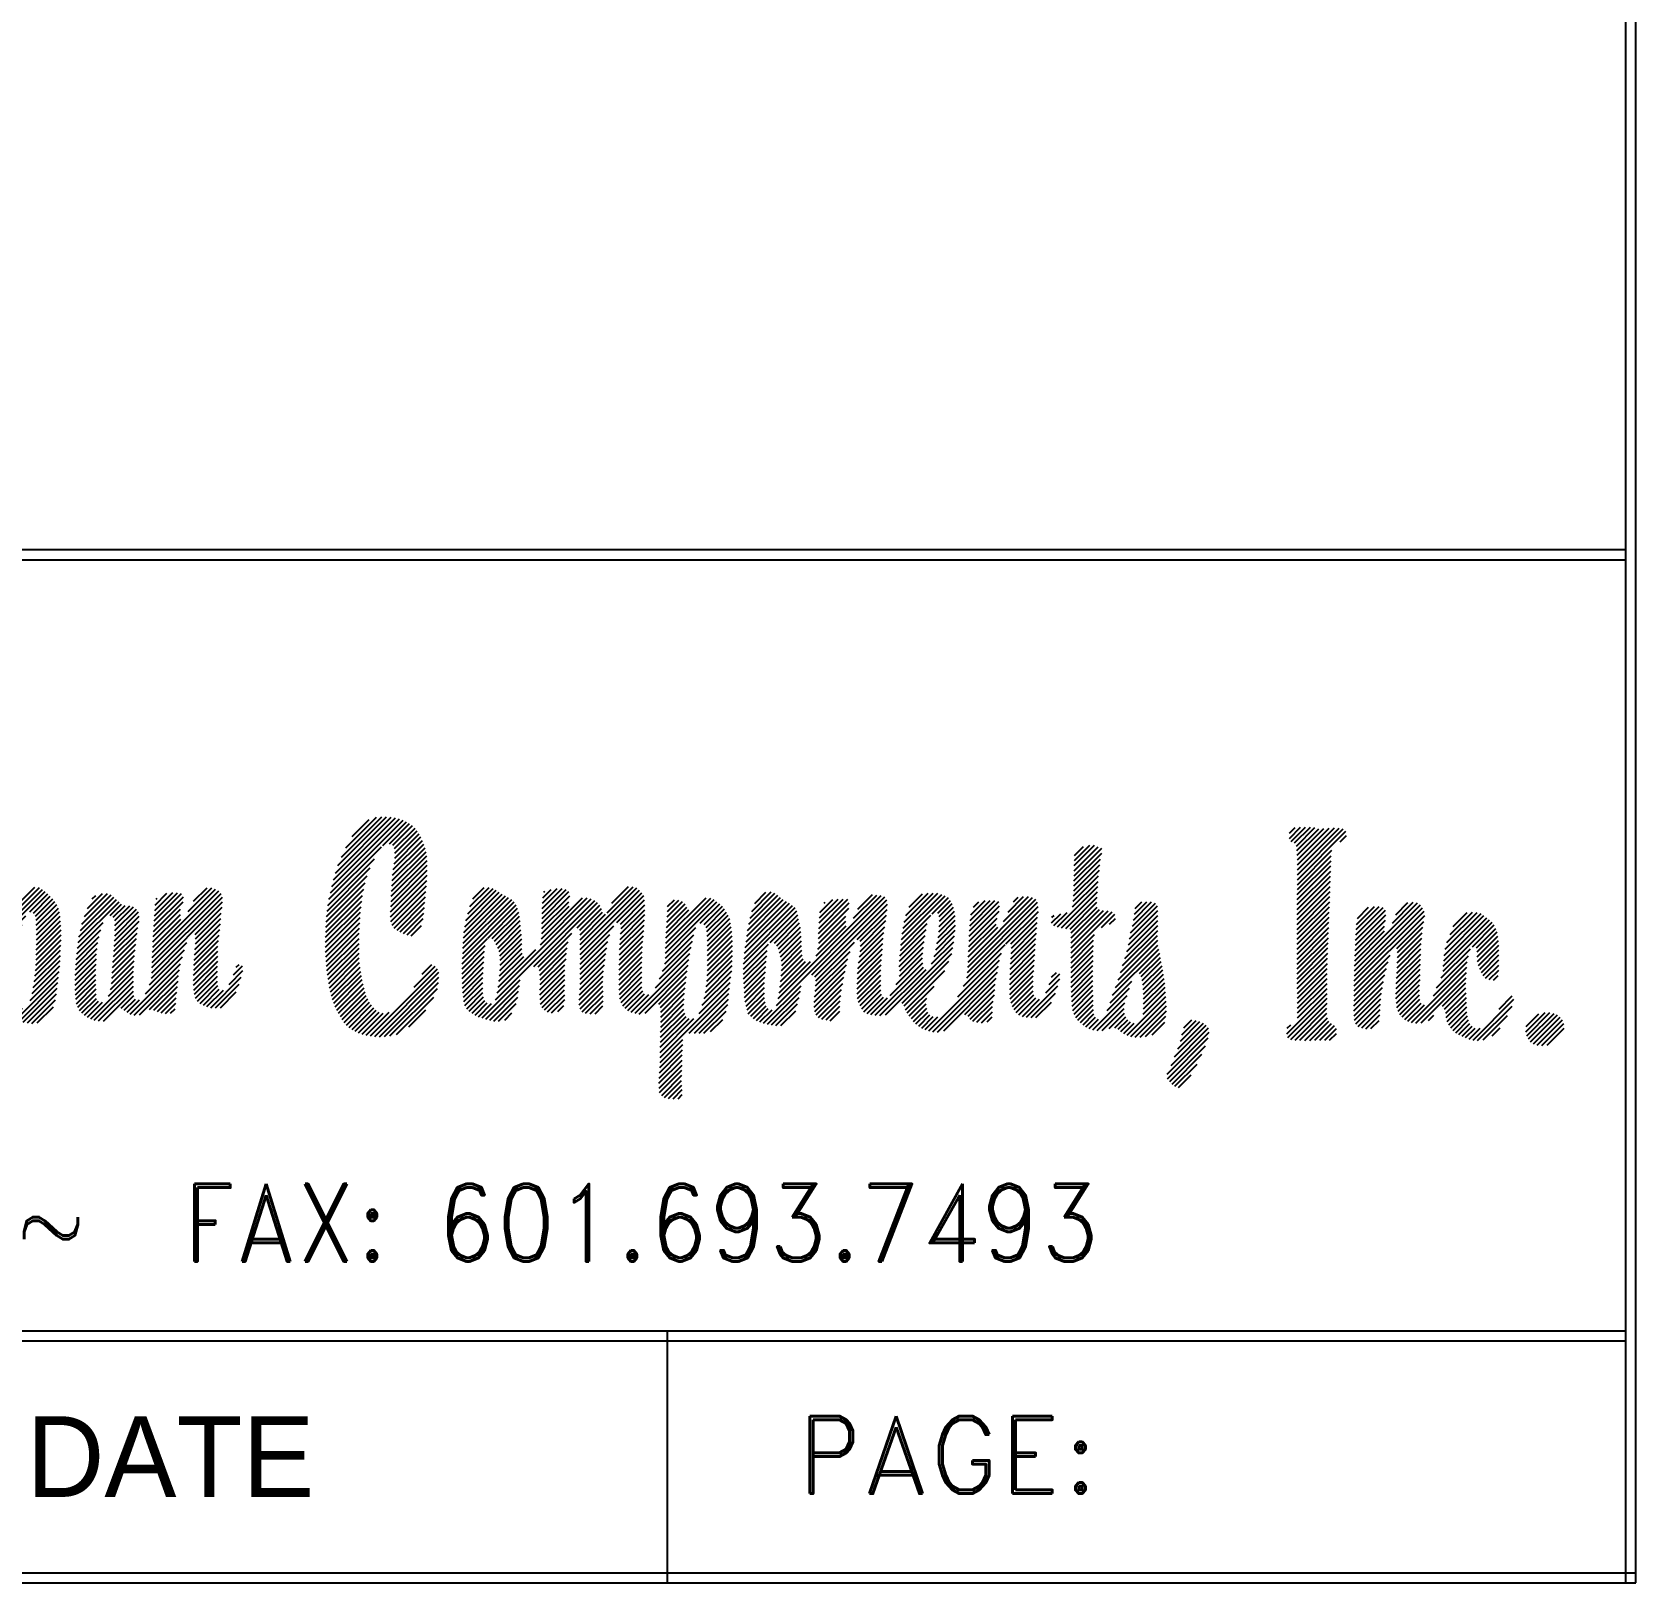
# Paper-space layout 'Wall' of a CAD drawing. Header units: inches. Extents: x 30 to 2203, y 4 to 1132.
# Drawn here: x 1606.1 to 1685.5, y 4 to 80.8 of the extents above; entities that cross this region are included whole.
import ezdxf
from ezdxf.enums import TextEntityAlignment as Align

# ---------------------------------------------------------------- set-up
doc = ezdxf.new("R2010")
doc.units = ezdxf.units.IN
doc.header["$LTSCALE"] = 25
doc.header["$MEASUREMENT"] = 0
doc.styles.add('ROMAND', font='ROMAND', dxfattribs={"height": 0.08})
pattern_1 = [(45, (-1690.1013, 203.2754), (-0.44194174, 0.44194174), [])]

# ---------------------------------------------------------------- blocks, each defined once
blk = doc.blocks.new('CLEARSPAN_MASTER')
h = blk.add_hatch()
h.set_pattern_fill('ANSI31', color=256, scale=5, style=0)
h.set_pattern_definition(pattern_1)
h.paths.add_polyline_path([(293.77, 43.15), (293.77, 43.36), (293.76, 43.57), (293.75, 43.76), (293.74, 43.95), (293.72, 44.14), (293.7, 44.32), (293.69, 44.49), (293.66, 44.67), (293.64, 44.84), (293.61, 45.01), (293.57, 45.18), (293.54, 45.35), (293.5, 45.52), (293.46, 45.69), (293.41, 45.86), (293.36, 46.03), (293.31, 46.2), (293.26, 46.37), (293.2, 46.54), (293.15, 46.7), (293.09, 46.87), (293.03, 47.03), (292.96, 47.19), (292.9, 47.34), (292.84, 47.49), (292.78, 47.64), (292.71, 47.78), (292.65, 47.93), (292.58, 48.07), (292.5, 48.22), (292.42, 48.36), (292.33, 48.51), (292.24, 48.67), (292.13, 48.83), (292.03, 48.98), (291.91, 49.14), (291.79, 49.29), (291.67, 49.45), (291.54, 49.59), (291.41, 49.73), (291.27, 49.86), (291.13, 49.98), (290.99, 50.09), (290.85, 50.19), (290.7, 50.29), (290.55, 50.39), (290.41, 50.48), (290.26, 50.56), (290.11, 50.64), (289.95, 50.71), (289.8, 50.79), (289.65, 50.85), (289.5, 50.92), (289.35, 50.98), (289.2, 51.04), (289.04, 51.09), (288.89, 51.15), (288.74, 51.2), (288.58, 51.24), (288.42, 51.29), (288.25, 51.33), (288.07, 51.36), (287.88, 51.39), (287.68, 51.42), (287.47, 51.45), (287.25, 51.47), (287.02, 51.49), (286.79, 51.51), (286.56, 51.52), (286.33, 51.53), (286.1, 51.53), (285.88, 51.54), (285.68, 51.54), (285.48, 51.53), (285.29, 51.53), (285.11, 51.52), (284.94, 51.5), (284.77, 51.48), (284.61, 51.46), (284.45, 51.43), (284.29, 51.39), (284.13, 51.35), (283.97, 51.3), (283.82, 51.25), (283.67, 51.19), (283.52, 51.12), (283.36, 51.05), (283.21, 50.98), (283.06, 50.9), (282.92, 50.82), (282.77, 50.74), (282.63, 50.66), (282.49, 50.57), (282.36, 50.48), (282.23, 50.39), (282.11, 50.3), (282, 50.21), (281.9, 50.12), (281.8, 50.03), (281.71, 49.94), (281.62, 49.84), (281.53, 49.74), (281.45, 49.64), (281.36, 49.53), (281.26, 49.41), (281.16, 49.27), (281.05, 49.11), (280.92, 48.91), (280.75, 48.67), (280.56, 48.36), (280.33, 47.99), (280.06, 47.54), (279.97, 47.39), (279.86, 47.21), (279.75, 47.02), (279.65, 46.84), (279.54, 46.65), (279.44, 46.46), (279.34, 46.27), (279.24, 46.08), (279.14, 45.89), (279.05, 45.69), (278.95, 45.5), (278.86, 45.3), (278.77, 45.1), (278.68, 44.9), (278.58, 44.69), (278.49, 44.48), (278.4, 44.27), (278.3, 44.05), (278.2, 43.82), (278.11, 43.6), (278.01, 43.37), (277.92, 43.14), (277.83, 42.91), (277.74, 42.68), (277.65, 42.45), (277.57, 42.22), (277.5, 41.99), (277.43, 41.76), (277.36, 41.53), (277.29, 41.3), (277.23, 41.06), (277.16, 40.82), (277.1, 40.58), (277.03, 40.33), (276.97, 40.07), (276.9, 39.81), (276.83, 39.54), (276.76, 39.26), (276.69, 38.97), (276.62, 38.68), (276.55, 38.37), (276.47, 38.06), (276.4, 37.74), (276.32, 37.41), (276.25, 37.08), (276.18, 36.75), (276.12, 36.42), (276.05, 36.09), (276, 35.78), (275.95, 35.47), (275.91, 35.16), (275.87, 34.87), (275.84, 34.58), (275.81, 34.3), (275.78, 34.02), (275.76, 33.74), (275.74, 33.46), (275.72, 33.19), (275.7, 32.91), (275.68, 32.63), (275.67, 32.35), (275.65, 32.05), (275.64, 31.74), (275.62, 31.43), (275.61, 31.09), (275.6, 30.74), (275.59, 30.37), (275.58, 29.98), (275.58, 29.59), (275.57, 29.18), (275.57, 28.76), (275.58, 28.33), (275.58, 27.9), (275.59, 27.46), (275.61, 27.02), (275.63, 26.58), (275.65, 26.13), (275.67, 25.69), (275.7, 25.25), (275.74, 24.82), (275.78, 24.39), (275.82, 23.97), (275.87, 23.55), (275.93, 23.14), (275.98, 22.73), (276.05, 22.33), (276.12, 21.94), (276.19, 21.54), (276.26, 21.15), (276.34, 20.76), (276.43, 20.38), (276.52, 20), (276.61, 19.63), (276.7, 19.28), (276.8, 18.94), (276.9, 18.62), (277, 18.32), (277.1, 18.04), (277.2, 17.79), (277.3, 17.55), (277.4, 17.33), (277.5, 17.12), (277.61, 16.92), (277.71, 16.73), (277.81, 16.55), (277.92, 16.37), (278.02, 16.2), (278.12, 16.02), (278.22, 15.86), (278.33, 15.69), (278.43, 15.53), (278.52, 15.38), (278.62, 15.23), (278.72, 15.09), (278.81, 14.95), (278.9, 14.82), (279, 14.69), (279.1, 14.56), (279.21, 14.43), (279.32, 14.31), (279.45, 14.19), (279.58, 14.07), (279.72, 13.95), (279.87, 13.83), (280.02, 13.72), (280.18, 13.61), (280.35, 13.5), (280.51, 13.4), (280.68, 13.3), (280.85, 13.21), (281.02, 13.12), (281.2, 13.04), (281.37, 12.96), (281.56, 12.89), (281.75, 12.82), (281.95, 12.75), (282.17, 12.69), (282.39, 12.63), (282.62, 12.57), (282.86, 12.52), (283.11, 12.47), (283.35, 12.42), (283.59, 12.38), (283.83, 12.34), (284.06, 12.31), (284.28, 12.28), (284.49, 12.26), (284.7, 12.24), (284.9, 12.23), (285.1, 12.22), (285.3, 12.22), (285.5, 12.22), (285.71, 12.22), (285.92, 12.23), (286.13, 12.25), (286.34, 12.26), (286.56, 12.28), (286.77, 12.3), (286.98, 12.33), (287.18, 12.36), (287.37, 12.39), (287.55, 12.42), (287.72, 12.46), (287.89, 12.5), (288.05, 12.55), (288.21, 12.6), (288.37, 12.67), (288.54, 12.74), (288.7, 12.82), (288.88, 12.91), (289.06, 13), (289.24, 13.11), (289.42, 13.22), (289.6, 13.34), (289.78, 13.46), (289.96, 13.58), (290.13, 13.71), (290.3, 13.83), (290.46, 13.95), (290.61, 14.07), (290.76, 14.19), (290.91, 14.32), (291.05, 14.44), (291.19, 14.57), (291.34, 14.7), (291.48, 14.83), (291.63, 14.96), (291.77, 15.1), (291.92, 15.24), (292.06, 15.38), (292.21, 15.53), (292.35, 15.67), (292.49, 15.81), (292.63, 15.96), (292.76, 16.1), (292.9, 16.25), (293.03, 16.4), (293.15, 16.55), (293.28, 16.7), (293.41, 16.85), (293.53, 17.01), (293.65, 17.17), (293.77, 17.34), (293.88, 17.5), (293.99, 17.67), (294.1, 17.84), (294.21, 18), (294.31, 18.17), (294.41, 18.33), (294.5, 18.49), (294.59, 18.65), (294.67, 18.8), (294.75, 18.95), (294.83, 19.09), (294.9, 19.23), (294.96, 19.36), (295.02, 19.49), (295.08, 19.6), (295.14, 19.71), (295.19, 19.82), (295.23, 19.91), (295.28, 20.01), (295.32, 20.1), (295.35, 20.18), (295.39, 20.27), (295.42, 20.35), (295.45, 20.43), (295.49, 20.52), (295.51, 20.6), (295.54, 20.69), (295.57, 20.78), (295.59, 20.88), (295.62, 20.99), (295.64, 21.1), (295.67, 21.22), (295.69, 21.35), (295.72, 21.48), (295.74, 21.62), (295.76, 21.76), (295.77, 21.9), (295.79, 22.05), (295.8, 22.21), (295.82, 22.36), (295.83, 22.52), (295.83, 22.67), (295.84, 22.81), (295.84, 22.95), (295.85, 23.08), (295.85, 23.2), (295.85, 23.31), (295.85, 23.41), (295.85, 23.5), (295.85, 23.58), (295.84, 23.65), (295.84, 23.72), (295.83, 23.78), (295.82, 23.84), (295.81, 23.9), (295.79, 23.96), (295.78, 24.01), (295.76, 24.07), (295.73, 24.13), (295.71, 24.18), (295.68, 24.23), (295.65, 24.29), (295.62, 24.34), (295.58, 24.4), (295.54, 24.45), (295.5, 24.5), (295.45, 24.55), (295.41, 24.61), (295.36, 24.66), (295.32, 24.7), (295.27, 24.75), (295.22, 24.8), (295.17, 24.84), (295.12, 24.88), (295.07, 24.92), (295.02, 24.95), (294.96, 24.98), (294.91, 25.01), (294.86, 25.04), (294.8, 25.06), (294.74, 25.08), (294.69, 25.1), (294.63, 25.12), (294.57, 25.13), (294.51, 25.14), (294.45, 25.15), (294.39, 25.15), (294.32, 25.15), (294.26, 25.16), (294.2, 25.16), (294.14, 25.15), (294.08, 25.15), (294.02, 25.14), (293.96, 25.13), (293.91, 25.12), (293.86, 25.11), (293.81, 25.09), (293.76, 25.07), (293.72, 25.05), (293.68, 25.02), (293.64, 24.98), (293.61, 24.95), (293.57, 24.9), (293.54, 24.86), (293.51, 24.8), (293.48, 24.75), (293.45, 24.69), (293.42, 24.62), (293.35, 24.47), (293.28, 24.31), (293.22, 24.19), (293.18, 24.11), (293.14, 24.03), (293.1, 23.95), (293.06, 23.87), (293.03, 23.79), (292.96, 23.64), (292.88, 23.48), (292.78, 23.29), (292.66, 23.07), (292.51, 22.82), (292.35, 22.54), (292.2, 22.31), (292.11, 22.17), (291.98, 21.96), (291.79, 21.67), (291.61, 21.38), (291.47, 21.16), (291.38, 21.01), (291.28, 20.87), (291.19, 20.72), (291.09, 20.57), (290.99, 20.42), (290.89, 20.27), (290.74, 20.04), (290.55, 19.75), (290.35, 19.49), (290.17, 19.24), (289.98, 19.01), (289.81, 18.82), (289.65, 18.66), (289.49, 18.51), (289.37, 18.41), (289.29, 18.35), (289.22, 18.28), (289.15, 18.22), (289.07, 18.16), (289, 18.1), (288.87, 17.98), (288.75, 17.87), (288.6, 17.74), (288.45, 17.63), (288.29, 17.52), (288.15, 17.43), (288.07, 17.37), (287.98, 17.32), (287.9, 17.26), (287.82, 17.2), (287.74, 17.15), (287.66, 17.09), (287.52, 16.98), (287.38, 16.88), (287.23, 16.78), (287.04, 16.66), (286.81, 16.55), (286.57, 16.47), (286.31, 16.43), (286.08, 16.43), (285.89, 16.44), (285.69, 16.46), (285.49, 16.5), (285.29, 16.56), (285.1, 16.65), (284.91, 16.76), (284.73, 16.89), (284.54, 17.06), (284.34, 17.26), (284.13, 17.5), (283.91, 17.76), (283.71, 18.03), (283.51, 18.32), (283.32, 18.61), (283.16, 18.91), (283, 19.23), (282.9, 19.5), (282.83, 19.69), (282.76, 19.89), (282.7, 20.1), (282.63, 20.32), (282.57, 20.54), (282.51, 20.77), (282.46, 21), (282.4, 21.24), (282.35, 21.47), (282.3, 21.71), (282.25, 21.95), (282.2, 22.19), (282.15, 22.43), (282.1, 22.67), (282.06, 22.9), (282.01, 23.14), (281.96, 23.37), (281.92, 23.61), (281.88, 23.84), (281.83, 24.07), (281.8, 24.3), (281.76, 24.54), (281.73, 24.77), (281.7, 25.01), (281.67, 25.26), (281.65, 25.51), (281.64, 25.76), (281.62, 26.02), (281.61, 26.29), (281.6, 26.58), (281.6, 26.87), (281.59, 27.18), (281.58, 27.5), (281.58, 27.84), (281.57, 28.19), (281.57, 28.56), (281.57, 28.94), (281.57, 29.33), (281.58, 29.74), (281.59, 30.16), (281.6, 30.59), (281.61, 31.04), (281.63, 31.49), (281.66, 31.95), (281.68, 32.4), (281.71, 32.86), (281.74, 33.31), (281.77, 33.75), (281.81, 34.18), (281.84, 34.59), (281.88, 35), (281.92, 35.39), (281.96, 35.78), (282.01, 36.16), (282.05, 36.52), (282.1, 36.89), (282.16, 37.24), (282.21, 37.58), (282.27, 37.92), (282.33, 38.25), (282.4, 38.57), (282.46, 38.88), (282.53, 39.18), (282.6, 39.47), (282.67, 39.76), (282.75, 40.03), (282.82, 40.3), (282.9, 40.56), (282.99, 40.82), (283.07, 41.08), (283.16, 41.33), (283.26, 41.59), (283.36, 41.85), (283.46, 42.11), (283.56, 42.37), (283.67, 42.63), (283.79, 42.89), (283.9, 43.15), (284.02, 43.4), (284.13, 43.65), (284.25, 43.89), (284.37, 44.13), (284.49, 44.36), (284.61, 44.58), (284.72, 44.8), (284.83, 45), (284.94, 45.19), (285.05, 45.38), (285.15, 45.55), (285.25, 45.71), (285.39, 45.94), (285.57, 46.18), (285.76, 46.38), (285.95, 46.52), (286.16, 46.62), (286.38, 46.68), (286.59, 46.72), (286.79, 46.74), (287.03, 46.74), (287.28, 46.69), (287.5, 46.59), (287.69, 46.43), (287.8, 46.21), (287.88, 45.97), (287.94, 45.67), (287.97, 45.32), (287.98, 45.03), (287.98, 44.83), (287.97, 44.62), (287.96, 44.4), (287.95, 44.18), (287.93, 43.96), (287.9, 43.73), (287.88, 43.5), (287.85, 43.27), (287.82, 43.04), (287.79, 42.81), (287.76, 42.59), (287.73, 42.36), (287.7, 42.14), (287.67, 41.92), (287.64, 41.69), (287.62, 41.47), (287.59, 41.25), (287.56, 41.03), (287.54, 40.8), (287.52, 40.57), (287.5, 40.33), (287.48, 40.08), (287.46, 39.82), (287.44, 39.55), (287.43, 39.27), (287.41, 38.97), (287.39, 38.65), (287.38, 38.33), (287.36, 37.99), (287.35, 37.66), (287.33, 37.32), (287.32, 36.99), (287.3, 36.66), (287.29, 36.34), (287.27, 36.03), (287.26, 35.73), (287.25, 35.45), (287.23, 35.17), (287.22, 34.91), (287.21, 34.66), (287.21, 34.43), (287.2, 34.22), (287.2, 34.01), (287.2, 33.82), (287.2, 33.65), (287.2, 33.48), (287.21, 33.33), (287.22, 33.18), (287.24, 33.04), (287.26, 32.91), (287.28, 32.79), (287.3, 32.68), (287.33, 32.57), (287.36, 32.47), (287.39, 32.37), (287.42, 32.28), (287.45, 32.2), (287.49, 32.12), (287.53, 32.04), (287.57, 31.97), (287.62, 31.91), (287.66, 31.85), (287.71, 31.79), (287.77, 31.73), (287.83, 31.67), (287.89, 31.62), (287.96, 31.56), (288.03, 31.51), (288.11, 31.45), (288.19, 31.4), (288.27, 31.34), (288.36, 31.29), (288.46, 31.23), (288.55, 31.18), (288.65, 31.12), (288.75, 31.06), (288.85, 31.01), (288.96, 30.95), (289.06, 30.9), (289.17, 30.84), (289.27, 30.79), (289.37, 30.74), (289.48, 30.7), (289.58, 30.65), (289.68, 30.61), (289.78, 30.57), (289.87, 30.53), (289.97, 30.5), (290.07, 30.46), (290.16, 30.43), (290.26, 30.39), (290.35, 30.36), (290.45, 30.34), (290.54, 30.31), (290.64, 30.3), (290.73, 30.28), (290.82, 30.27), (290.92, 30.27), (291.01, 30.28), (291.1, 30.29), (291.2, 30.3), (291.28, 30.32), (291.37, 30.35), (291.45, 30.38), (291.53, 30.42), (291.6, 30.46), (291.67, 30.51), (291.74, 30.57), (291.8, 30.63), (291.86, 30.69), (291.92, 30.76), (291.98, 30.82), (292.03, 30.9), (292.08, 30.97), (292.14, 31.05), (292.19, 31.13), (292.24, 31.22), (292.3, 31.31), (292.35, 31.4), (292.4, 31.49), (292.46, 31.6), (292.52, 31.7), (292.57, 31.81), (292.63, 31.93), (292.69, 32.05), (292.74, 32.18), (292.79, 32.31), (292.84, 32.44), (292.89, 32.59), (292.93, 32.73), (292.97, 32.89), (293.01, 33.05), (293.04, 33.22), (293.07, 33.4), (293.1, 33.59), (293.12, 33.79), (293.15, 34.01), (293.17, 34.24), (293.19, 34.48), (293.22, 34.74), (293.24, 35.01), (293.26, 35.29), (293.29, 35.59), (293.31, 35.89), (293.34, 36.21), (293.37, 36.54), (293.4, 36.88), (293.43, 37.22), (293.46, 37.56), (293.49, 37.91), (293.52, 38.24), (293.55, 38.58), (293.58, 38.9), (293.61, 39.21), (293.64, 39.51), (293.67, 39.8), (293.69, 40.08), (293.71, 40.36), (293.73, 40.63), (293.75, 40.89), (293.76, 41.16), (293.77, 41.42), (293.78, 41.68), (293.78, 41.94), (293.78, 42.2), (293.78, 42.45), (293.78, 42.69), (293.78, 42.92)])
h = blk.add_hatch()
h.set_pattern_fill('ANSI31', color=256, scale=5, style=0)
h.set_pattern_definition(pattern_1)
h.paths.add_polyline_path([(455.48, 45.09), (455.63, 45.88), (456.09, 46.6), (456.69, 46.94), (457.25, 47.12), (457.77, 47.43), (458.11, 47.76), (458.2, 48.14), (458.2, 48.77), (457.95, 49.21), (457.36, 49.49), (456.32, 49.57), (455.34, 49.55), (454.41, 49.45), (453.72, 49.42), (453.26, 49.41), (453.01, 49.49), (452.67, 49.61), (452.08, 49.69), (451.51, 49.71), (450.61, 49.71), (449.61, 49.71), (448.82, 49.61), (448.34, 49.41), (448.03, 48.73), (447.91, 48.07), (447.99, 47.46), (448.29, 47.12), (448.64, 46.96), (448.99, 46.85), (449.18, 46.62), (449.24, 46.3), (449.3, 45.46), (449.38, 44.55), (449.39, 43.87), (449.41, 43.43), (449.37, 33.45), (449.34, 24.31), (449.44, 16.23), (449.42, 15.52), (449.21, 15.09), (448.85, 14.72), (448.35, 14.43), (447.95, 14.24), (447.63, 13.92), (447.48, 13.38), (447.48, 12.78), (447.61, 12.24), (447.9, 11.86), (448.66, 11.6), (449.52, 11.59), (451.12, 11.55), (453.14, 11.59), (454.29, 11.6), (455.44, 11.6), (455.98, 11.78), (456.26, 12.24), (456.39, 12.86), (456.42, 13.51), (456.31, 13.96), (455.98, 14.32), (455.57, 14.57), (455.13, 14.82), (454.83, 15.18), (454.69, 16.32), (454.73, 24.24), (455.19, 36.77)])
h = blk.add_hatch()
h.set_pattern_fill('ANSI31', color=256, scale=5, style=0)
h.set_pattern_definition(pattern_1)
h.paths.add_polyline_path([(414.3, 34.89), (413.9, 35.03), (413.58, 35.34), (413.54, 35.83), (413.54, 36.26), (413.59, 37.26), (413.68, 38.47), (413.7, 39.47), (413.86, 41.04), (414.03, 42.43), (414.11, 43.62), (414.26, 44.54), (414.46, 45.32), (414.46, 45.84), (414.32, 46.07), (413.89, 46.15), (413.47, 46.25), (413.14, 46.46), (412.61, 46.5), (412.01, 46.5), (411.65, 46.45), (411.26, 46.28), (410.57, 46.16), (410.15, 46.05), (409.87, 45.78), (409.66, 45.44), (409.57, 44.96), (409.52, 44.33), (409.37, 37.35), (409.29, 36.19), (409.24, 35.54), (408.89, 34.96), (408.48, 34.63), (407.94, 34.29), (407.24, 34.23), (406.56, 34.17), (405.85, 33.9), (405.58, 33.7), (405.43, 33.39), (405.42, 32.8), (405.46, 32.39), (405.79, 32.14), (406.36, 31.94), (407.04, 31.73), (407.64, 31.59), (408.34, 31.53), (408.79, 31.48), (408.94, 31.26), (408.94, 31.02), (408.97, 29.43), (408.92, 27.45), (408.92, 24.99), (408.91, 22.46), (409.01, 18.95), (409.16, 17.26), (409.31, 16.54), (409.72, 15.73), (410.28, 15.02), (410.93, 14.42), (411.7, 13.88), (412.52, 13.52), (413.33, 13.33), (414.12, 13.31), (414.83, 13.37), (415.5, 13.66), (416.23, 13.82), (416.82, 13.81), (417.27, 13.63), (417.81, 13.17), (418.62, 12.66), (419.48, 12.28), (420.15, 12.14), (420.94, 12.14), (421.85, 12.21), (422.8, 12.35), (423.7, 12.64), (424.31, 13.11), (424.91, 13.63), (425.61, 14.56), (425.76, 14.97), (425.92, 16.33), (425.99, 17.25), (425.92, 18.66), (425.79, 20.23), (425.68, 21.83), (425.35, 24.02), (424.72, 27.43), (424.44, 28.46), (424.4, 30.2), (424.44, 32.29), (424.43, 34.17), (424.46, 34.98), (424.43, 35.57), (424.24, 35.93), (423.85, 36.26), (423.34, 36.33), (422.61, 36.33), (421.85, 36.33), (421.33, 36.35), (420.92, 36.12), (420.59, 35.74), (420.34, 34.97), (420.3, 34.37), (419.93, 32.13), (419.57, 30.78), (419.14, 28.38), (418.67, 26.65), (418.19, 25.12), (417.53, 22.92), (416.86, 20.99), (416.2, 19.22), (415.73, 17.78), (415.34, 16.79), (414.79, 15.93), (414.35, 15.4), (413.98, 15.33), (413.57, 15.42), (413.31, 15.67), (413.09, 15.99), (412.94, 16.55), (412.86, 18.37), (412.82, 21.86), (412.85, 27.21), (412.95, 29.41), (413.12, 30.81), (413.26, 31.19), (413.51, 31.45), (413.96, 31.67), (414.42, 31.77), (414.84, 31.93), (415.29, 32.09), (415.8, 32.33), (416.08, 32.52), (416.49, 32.67), (416.76, 32.96), (416.86, 33.34), (416.86, 33.84), (416.73, 34.22), (416.49, 34.48), (416.12, 34.65), (415.68, 34.72), (415.17, 34.75), (414.69, 34.81)])
h.paths.add_polyline_path([(420.48, 23.54), (421.07, 23.67), (421.37, 23.28), (421.62, 22.56), (421.78, 21.32), (421.88, 19.56), (421.91, 18.76), (421.89, 17.63), (421.88, 16.56), (421.72, 15.74), (421.37, 15.1), (420.88, 14.74), (420.42, 14.63), (419.64, 14.8), (419.09, 15.22), (418.76, 15.67), (418.53, 16.17), (418.4, 16.93), (418.41, 17.56), (418.6, 18.52), (419.12, 20.02), (419.57, 21.58), (420.04, 22.91)], flags=16)
h = blk.add_hatch()
h.set_pattern_fill('ANSI31', color=256, scale=5, style=0)
h.set_pattern_definition(pattern_1)
h.paths.add_polyline_path([(227.89, 23.55), (228.08, 25.33), (228.18, 27.55), (228.29, 29.48), (228.29, 31.02), (228.24, 32.09), (228.12, 33.66), (227.99, 34.62), (227.7, 35.51), (227.22, 36.33), (226.62, 37.08), (225.92, 37.75), (225.24, 38.31), (224.65, 38.82), (224.04, 39.09), (223.16, 38.89), (222.66, 38.45), (222.08, 37.96), (221.57, 37.35), (221.28, 37.04), (220.74, 36.85), (220.3, 37.11), (219.97, 37.6), (219.6, 38.14), (219.29, 38.54), (218.95, 38.69), (218.3, 38.72), (217.78, 38.69), (217.38, 38.44), (217.02, 38.16), (216.84, 37.87), (216.81, 37.39), (216.75, 35.25), (216.69, 32.53), (216.41, 28.81), (216.07, 24.61), (216.03, 21.78), (215.8, 17.45), (215.64, 14.49), (215.8, 12.08), (215.76, 9.87), (215.62, 7.47), (215.59, 5.79), (215.58, 4.58), (215.67, 3.84), (215.97, 3.36), (216.68, 3.05), (217.58, 2.92), (218.19, 2.77), (218.76, 2.77), (219.13, 2.89), (219.31, 3.24), (219.43, 3.52), (219.46, 5.35), (219.38, 7.81), (219.46, 10.91), (219.49, 12.26), (219.5, 13.44), (219.56, 14.09), (219.68, 14.49), (220.05, 14.84), (221.05, 14.84), (221.73, 14.78), (222.44, 14.63), (223.19, 14.59), (223.93, 14.63), (224.49, 14.94), (225.48, 15.58), (226.15, 16.25), (226.8, 17.27), (227.25, 18.66), (227.5, 20.17), (227.62, 21.22)])
h.paths.add_polyline_path([(223.57, 22.9), (223.38, 21.41), (223.17, 20.36), (223.06, 19.66), (222.78, 18.85), (222.6, 18.32), (222.18, 17.77), (221.75, 17.43), (221.25, 17.28), (220.76, 17.41), (220.34, 17.58), (220.07, 17.92), (219.92, 18.44), (219.97, 19.84), (220.02, 21.62), (220.13, 23.85), (220.35, 26.25), (220.44, 26.92), (220.63, 28.39), (220.81, 29.36), (220.95, 30.29), (221.13, 31.48), (221.26, 32.18), (221.43, 32.77), (221.68, 33.27), (221.97, 33.85), (222.22, 34.27), (222.5, 34.51), (222.86, 34.55), (223.21, 34.45), (223.46, 34.24), (223.73, 33.68), (223.83, 33.07), (223.83, 31.94), (223.87, 31.14), (223.86, 29.59), (223.85, 28.27), (223.84, 26.98), (223.79, 25.74), (223.69, 24.28)], flags=16)
h = blk.add_hatch()
h.set_pattern_fill('ANSI31', color=256, scale=5, style=0)
h.set_pattern_definition(pattern_1)
h.paths.add_polyline_path([(230.8, 20.25), (230.97, 18.21), (231.49, 16.97), (232.5, 16.03), (233.31, 15.56), (234.29, 15.12), (235.43, 14.99), (236.45, 15.08), (237.11, 15.61), (237.57, 16.2), (237.86, 16.82), (238.17, 17.19), (238.64, 17.39), (239.18, 17.28), (239.66, 16.92), (240.23, 16.45), (240.67, 16.24), (241.45, 16.07), (242.1, 16.11), (242.72, 16.2), (243.29, 16.53), (243.82, 16.97), (244.28, 17.14), (244.71, 17.05), (245.42, 16.78), (246.02, 16.53), (246.84, 16.38), (247.64, 16.4), (248.33, 16.49), (248.63, 17), (248.73, 17.73), (248.89, 19.64), (249.08, 21.19), (249.36, 23.69), (249.65, 25.43), (250.18, 27.18), (250.58, 28.4), (250.83, 29.28), (251.27, 30.24), (251.56, 30.68), (251.96, 30.84), (252.2, 30.64), (252.29, 30.21), (252.33, 29.2), (252.24, 28.25), (252.15, 27.1), (252.08, 26.27), (252.01, 23.82), (251.97, 22.78), (251.97, 21.66), (252.01, 20.38), (252.21, 19.56), (252.4, 18.89), (252.84, 18.37), (253.34, 18.03), (254.28, 17.64), (254.86, 17.43), (255.45, 17.37), (256.15, 17.35), (256.88, 17.37), (257.47, 17.66), (258.06, 18.02), (258.59, 18.54), (258.98, 19.05), (259.55, 20.07), (259.87, 20.83), (260.16, 21.71), (260.43, 22.64), (260.72, 23.63), (260.79, 24.12), (260.8, 24.74), (260.69, 25.06), (260.53, 25.17), (260.25, 25.2), (259.88, 25.05), (259.68, 24.78), (259.47, 24.33), (259.29, 23.74), (259.08, 23.1), (258.7, 22.25), (258.22, 21.4), (257.8, 20.84), (257.36, 20.58), (256.91, 20.5), (256.49, 20.75), (256.36, 21.1), (256.26, 22.08), (256.28, 25.35), (256.34, 28.67), (256.75, 32.27), (256.91, 34.3), (257.18, 36.01), (257.13, 37.23), (256.96, 37.79), (256.6, 38.25), (255.86, 38.65), (255.08, 38.88), (254.23, 38.87), (253.47, 38.54), (252.85, 38.1), (252.42, 37.29), (251.74, 36), (251.29, 35.26), (251, 34.55), (250.62, 33.78), (250.42, 33.37), (250.18, 33.13), (249.9, 33.13), (249.7, 33.21), (249.62, 33.56), (249.61, 34.4), (249.65, 35.02), (249.79, 35.51), (249.99, 36), (250.1, 36.35), (250.14, 36.89), (250.14, 37.29), (250.11, 37.65), (249.77, 37.86), (249.28, 37.94), (248.59, 38.01), (247.84, 38.01), (247.27, 37.89), (246.75, 37.73), (246.19, 37.42), (245.3, 36.91), (245.18, 36.45), (245.1, 35.8), (244.91, 32.82), (244.77, 30.15), (244.64, 27.95), (244.56, 25.75), (244.48, 22.95), (244.06, 21.3), (243.65, 20.41), (243.22, 19.61), (242.64, 18.95), (242.11, 18.73), (241.66, 18.81), (241.35, 19.28), (241.2, 20.1), (241.2, 21.71), (241.27, 24.85), (241.43, 27.08), (241.64, 28.71), (241.84, 30.56), (241.93, 31.58), (242.13, 32.11), (242.22, 32.68), (242.22, 33.3), (242.22, 34.01), (242.18, 34.53), (241.91, 34.88), (241.52, 35.26), (241.12, 35.52), (240.66, 35.64), (240, 35.65), (239.29, 35.78), (238.88, 36.16), (238.29, 36.66), (237.86, 37.07), (237.44, 37.43), (236.91, 37.8), (236.19, 37.84), (235.37, 37.85), (234.66, 37.61), (234.15, 37.32), (233.6, 36.54), (233.18, 35.64), (232.86, 34.81), (232.06, 32.7), (231.43, 29.93), (231.01, 26.52), (230.76, 22.94)])
h.paths.add_polyline_path([(234.47, 21.99), (234.47, 23.58), (234.56, 25.7), (234.63, 27.11), (234.76, 28.58), (235.04, 29.96), (235.38, 31.3), (235.54, 31.76), (235.75, 32.5), (235.98, 33.03), (236.28, 33.41), (236.6, 33.77), (236.94, 33.9), (237.31, 33.82), (237.66, 33.54), (237.91, 33.17), (237.92, 32.71), (237.92, 32.36), (237.89, 31.52), (237.87, 30.54), (237.8, 28.89), (237.73, 27.63), (237.66, 26.44), (237.52, 25.23), (237.41, 23.93), (237.34, 22.63), (237.33, 22.13), (237.25, 21.4), (237.13, 20.89), (237.04, 20.41), (236.91, 19.87), (236.68, 19.29), (236.44, 18.94), (236.02, 18.52), (235.59, 18.35), (235.19, 18.4), (234.79, 18.68), (234.59, 19.04), (234.52, 19.57), (234.52, 20.78)], flags=16)
h = blk.add_hatch()
h.set_pattern_fill('ANSI31', color=256, scale=5, style=0)
h.set_pattern_definition(pattern_1)
h.paths.add_polyline_path([(336.44, 29.35), (336.34, 25.53), (335.95, 24.36), (335.54, 23.08), (335.2, 22.28), (334.79, 21.34), (334.48, 20.75), (334.19, 20.15), (333.83, 19.85), (333.54, 19.77), (333.23, 19.73), (332.84, 19.76), (332.49, 20.01), (332.27, 20.49), (332.15, 21.12), (332.14, 21.68), (332.14, 24.53), (332.21, 27.39), (332.56, 32.1), (332.68, 34.11), (332.64, 36.88), (332.54, 37.43), (332.21, 37.91), (331.81, 38.34), (331.46, 38.69), (331.07, 38.99), (330.5, 39.06), (329.68, 39.1), (329.2, 39), (328.49, 38.62), (327.88, 38.03), (327.38, 37.24), (326.91, 36.38), (326.52, 35.56), (326.2, 34.93), (326.02, 34.52), (325.79, 34.16), (325.55, 34.09), (325.27, 34.23), (325.03, 34.63), (324.85, 35.35), (324.57, 35.94), (324.11, 36.35), (323.61, 36.65), (323.03, 36.9), (322.17, 37.09), (321.4, 37.05), (320.65, 36.71), (320.18, 36.19), (319.94, 35.84), (319.61, 35.55), (319.23, 35.52), (319.03, 35.77), (319.04, 36.17), (319.11, 36.7), (319.25, 37.27), (319.26, 37.86), (319.02, 38.36), (318.56, 38.6), (317.68, 38.74), (316.85, 38.7), (316.19, 38.63), (315.76, 38.47), (315.27, 38.36), (314.85, 38.32), (314.61, 38.13), (314.55, 37.82), (314.44, 36.82), (314.34, 35.74), (314.32, 34.3), (314.27, 32.05), (314.24, 30.53), (314.18, 28.98), (314.09, 28.76), (313.86, 28.44), (313.53, 28.08), (313.21, 27.85), (312.78, 27.57), (312.42, 27.22), (312.07, 26.82), (311.69, 26.5), (311.27, 26.49), (310.93, 26.65), (310.73, 27.1), (310.71, 28.08), (310.68, 29.84), (310.49, 31.76), (310.35, 33.44), (310.01, 35.01), (309.49, 36.22), (308.85, 36.81), (308.39, 37.07), (307.98, 37.27), (307.47, 37.58), (306.96, 37.78), (306.52, 38.12), (306.01, 38.52), (305.46, 38.78), (304.88, 38.92), (304.32, 38.99), (303.36, 38.77), (302.86, 38.28), (302.19, 37.55), (301.58, 36.03), (301.11, 34.58), (300.63, 32.78), (300.43, 31.73), (300.32, 31.01), (300.19, 28.98), (300.03, 25.51), (299.97, 24), (300.05, 21.72), (300.16, 19.91), (300.34, 18.33), (300.52, 17.69), (300.93, 17.05), (301.44, 16.63), (301.89, 16.36), (302.71, 15.85), (303.63, 15.56), (304.7, 15.23), (305.63, 14.99), (306.82, 14.99), (307.7, 15.21), (308.45, 15.72), (309.05, 16.71), (309.56, 17.64), (309.92, 19.02), (310.09, 20.17), (310.29, 21.6), (310.49, 22.97), (310.73, 23.46), (311.44, 23.97), (312.34, 24.52), (312.98, 24.9), (313.42, 24.9), (313.71, 24.68), (313.86, 23.99), (313.93, 22.99), (313.97, 21.8), (313.91, 19.96), (313.93, 19.01), (313.97, 18.17), (314.19, 17.55), (314.68, 17.08), (315.19, 16.66), (315.83, 16.47), (316.8, 16.55), (317.6, 17), (318.11, 17.53), (318.33, 18.3), (318.37, 19.06), (318.33, 20.14), (318.4, 22.73), (318.35, 24.67), (318.46, 25.56), (318.6, 26.16), (318.72, 27.37), (318.84, 28.57), (319.07, 29.71), (319.55, 30.54), (319.82, 31.17), (320.19, 31.63), (320.71, 31.7), (320.97, 31.61), (321.11, 31.22), (321.11, 30.58), (321.15, 26.26), (321.11, 21.91), (321.02, 20.17), (320.95, 18.64), (320.95, 17.5), (321.32, 16.8), (321.89, 16.43), (322.79, 16.32), (323.62, 16.32), (324.43, 16.39), (324.82, 16.63), (325.13, 17.15), (325.22, 18.26), (325.21, 20.54), (325.17, 22.31), (325.28, 24.01), (325.58, 25.83), (325.76, 27.56), (326.08, 29.25), (326.43, 30.45), (326.88, 31.7), (327.41, 32.46), (327.69, 32.62), (328.13, 32.59), (328.33, 32.38), (328.44, 31.87), (328.43, 31.22), (328.28, 30.14), (328.22, 29.21), (328.17, 27.67), (328.13, 25.73), (328.09, 23.68), (328.08, 21.5), (328.09, 20.1), (328.24, 18.9), (328.56, 18.02), (329.02, 17.43), (329.72, 16.85), (330.62, 16.47), (331.56, 16.26), (332.52, 16.38), (333.31, 16.63), (333.9, 16.98), (334.42, 17.44), (334.75, 17.91), (334.95, 18.05), (335.27, 18.03), (335.44, 17.9), (335.48, 17.53), (335.53, 16.9), (335.53, 14.57), (335.48, 11.73), (335.4, 7.48), (335.35, 6.04), (335.21, 4.39), (335.21, 3.18), (335.33, 2.18), (335.8, 1.6), (336.38, 1.25), (337.42, 1.11), (338.3, 1.11), (338.91, 1.14), (339.23, 1.34), (339.37, 1.76), (339.4, 2.3), (339.26, 4.39), (339.33, 7.1), (339.4, 9.29), (339.49, 11.47), (339.51, 12.33), (339.58, 12.56), (339.79, 12.75), (340.29, 12.81), (341.26, 12.87), (342.17, 12.87), (342.85, 12.83), (343.64, 12.83), (344.36, 13.09), (345.21, 13.47), (346, 14.11), (346.49, 14.95), (347.13, 16.51), (347.49, 17.69), (347.69, 19.64), (347.89, 21.6), (348.28, 24.38), (348.36, 26.82), (348.38, 29.23), (348.26, 31.05), (347.94, 33.18), (347.52, 34.13), (346.77, 35.36), (345.97, 36.09), (345.01, 36.78), (344.4, 37.03), (343.21, 37.07), (342.74, 36.9), (342.38, 36.52), (342.05, 35.94), (341.61, 35.34), (341.42, 34.97), (341.15, 34.79), (340.87, 34.76), (340.51, 34.92), (340.24, 35.34), (340.05, 35.78), (339.7, 36.17), (339.3, 36.49), (338.8, 36.61), (338.26, 36.71), (337.79, 36.72), (337.29, 36.69), (337.01, 36.45), (336.8, 35.98), (336.76, 35.46), (336.76, 34.58), (336.59, 32.4)])
h.paths.add_polyline_path([(341.6, 31.07), (341.9, 31.92), (342.18, 32.33), (342.6, 32.5), (342.95, 32.55), (343.21, 32.38), (343.63, 31.8), (343.79, 31.06), (343.86, 29.55), (343.91, 27.57), (343.91, 25.11), (343.85, 22.95), (343.64, 20.81), (343.31, 19.02), (343, 17.93), (342.59, 16.82), (342.26, 16.03), (341.65, 15.49), (341.06, 15.36), (340.35, 15.56), (339.95, 15.92), (339.65, 17.13), (339.69, 18.93), (340.11, 22.74), (340.54, 26.04), (341.11, 28.89), (341.32, 30.03)], flags=16)
h.paths.add_polyline_path([(306.84, 26.13), (306.8, 24.34), (306.63, 22.35), (306.35, 20.32), (306.11, 19.08), (305.55, 18.17), (304.9, 18.09), (304.19, 18.41), (303.87, 19.02), (303.74, 19.58), (303.68, 20.92), (303.77, 24.23), (303.86, 25.19), (303.94, 26.37), (304.04, 27.79), (304.22, 28.97), (304.53, 29.8), (304.84, 30.03), (305.21, 29.93), (305.72, 29.44), (306.2, 28.56), (306.66, 27.28)], flags=16)
h = blk.add_hatch()
h.set_pattern_fill('ANSI31', color=256, scale=5, style=0)
h.set_pattern_definition(pattern_1)
h.paths.add_polyline_path([(386.94, 37.14), (386.09, 37.59), (385.17, 37.88), (383.69, 37.93), (382.64, 37.89), (381.6, 37.48), (380.61, 36.49), (380.06, 35.61), (379.51, 34.47), (379.07, 32.73), (378.67, 30.38), (378.47, 28.46), (378.33, 26.81), (378.23, 25.57), (378.19, 24.83), (378.22, 24.22), (378.4, 23.48), (378.04, 22.49), (377.6, 21.49), (376.98, 20.34), (376.58, 19.63), (376.13, 19.16), (375.65, 19.13), (375.21, 19.34), (374.96, 19.97), (374.92, 20.68), (374.87, 23.41), (375.02, 25.75), (375.26, 29.35), (375.43, 31.07), (375.77, 32.84), (375.91, 34.15), (376.04, 35.33), (376.1, 36.32), (375.88, 36.84), (375.54, 37.32), (374.93, 37.47), (374.19, 37.56), (373.59, 37.65), (373.05, 37.7), (372.54, 37.61), (372.17, 37.23), (371.92, 36.75), (371.49, 36.16), (370.99, 35.71), (370.79, 35.05), (370.35, 34.19), (369.99, 33.33), (369.57, 32.61), (369.32, 31.96), (369.13, 31.69), (368.86, 31.72), (368.7, 32.08), (368.63, 32.93), (368.63, 33.67), (368.77, 34.27), (369.06, 34.77), (369.21, 35.42), (369.28, 35.98), (369.21, 36.5), (368.99, 36.81), (368.57, 36.85), (367.07, 36.84), (365.96, 36.71), (365.37, 36.57), (364.85, 36.22), (364.46, 35.65), (364.06, 34.96), (363.95, 34.25), (363.89, 32.72), (363.74, 30.73), (363.8, 28.66), (363.42, 26.86), (363.06, 26.27), (362.62, 25.74), (362.03, 25.61), (361.56, 25.58), (361.12, 25.79), (360.9, 26.33), (360.78, 27.34), (360.7, 29.14), (360.51, 31.77), (360.21, 33.17), (359.97, 34.42), (359.69, 35.21), (359.27, 35.57), (358.48, 36.15), (357.74, 36.58), (357.16, 36.9), (356.78, 37.27), (356.35, 37.68), (355.87, 37.94), (355.25, 38.14), (354.7, 38.14), (354.12, 38), (353.53, 37.68), (353.08, 37.2), (352.56, 36.53), (352.06, 35.45), (351.6, 33.91), (351.08, 31.39), (350.71, 28.66), (350.41, 26.08), (350.28, 23.9), (350.41, 21.44), (350.53, 19.08), (350.83, 17.46), (351.17, 16.35), (351.83, 15.69), (352.48, 15.18), (354.15, 14.52), (355.26, 14.33), (356.45, 14.15), (357.53, 14.29), (358.15, 14.68), (358.86, 15.41), (359.57, 16.42), (359.8, 17.36), (360.09, 18.35), (360.34, 19.5), (360.57, 20.69), (360.65, 21.72), (361.03, 22.45), (361.4, 22.72), (361.91, 23.06), (362.31, 23.26), (362.87, 23.26), (363.23, 22.78), (363.27, 22.05), (363.21, 20.83), (363.08, 19.72), (362.99, 18.57), (362.97, 17.69), (363.05, 16.88), (363.29, 16.21), (363.62, 15.74), (364.17, 15.36), (364.9, 15.27), (365.24, 15.17), (365.47, 15.05), (365.94, 15.05), (366.24, 15.17), (366.6, 15.3), (367.16, 15.57), (367.4, 15.81), (367.53, 16.69), (367.62, 18.58), (367.8, 20.3), (368.38, 23.24), (369.02, 26.39), (369.51, 27.81), (369.95, 28.53), (370.16, 29.12), (370.47, 29.59), (370.97, 29.63), (371.26, 29.26), (371.26, 28.57), (371.2, 27.77), (371.05, 26.23), (370.77, 24.65), (370.71, 23), (370.65, 21.27), (370.65, 20.07), (370.73, 18.98), (370.84, 18.57), (371.27, 17.63), (371.74, 16.76), (372.26, 16.42), (372.82, 16.22), (373.8, 16.05), (374.55, 15.98), (375.29, 16), (376.23, 16.25), (376.84, 16.71), (377.36, 17.28), (377.78, 17.8), (378.21, 18.21), (378.59, 18.27), (378.94, 18.08), (379.16, 17.53), (379.33, 16.87), (379.73, 16.3), (380.35, 15.46), (380.98, 14.65), (381.9, 13.92), (382.68, 13.54), (383.54, 13.25), (384.25, 13.1), (385.34, 12.99), (385.85, 13.13), (386.39, 13.41), (387, 13.87), (387.55, 14.34), (388.28, 15.02), (388.78, 15.59), (389.37, 16), (389.83, 16.22), (390.26, 16.15), (390.58, 15.86), (390.93, 15.34), (391.29, 14.99), (391.84, 14.86), (392.58, 14.7), (393.15, 14.73), (393.8, 14.86), (394.27, 14.97), (394.59, 15.24), (394.8, 15.67), (394.82, 16.04), (394.88, 17.47), (394.97, 18.6), (395.19, 19.49), (395.26, 20.34), (395.36, 21.67), (395.6, 23), (396.13, 25.9), (396.44, 27.03), (396.69, 27.66), (396.92, 28.3), (397.2, 28.8), (397.61, 29), (397.85, 29.01), (398.12, 28.85), (398.24, 28.35), (398.24, 27.79), (398.21, 27.03), (398.16, 26.39), (398.02, 23.98), (397.95, 21.41), (397.94, 19.71), (398.1, 18.52), (398.49, 17.58), (398.8, 16.99), (399.14, 16.5), (399.71, 16.05), (400.43, 15.77), (401.33, 15.65), (402.7, 15.64), (403.24, 15.68), (403.64, 15.82), (404.38, 16.53), (404.86, 17.06), (405.2, 17.8), (405.5, 18.66), (406.14, 20.02), (406.45, 21.02), (406.81, 22.18), (406.94, 22.63), (407, 23.01), (406.97, 23.41), (406.7, 23.69), (406.33, 23.73), (406.02, 23.63), (405.67, 23.22), (405.46, 22.9), (405.28, 22.44), (405.15, 21.95), (404.85, 20.99), (404.62, 20.38), (404.29, 19.87), (404.02, 19.35), (403.68, 19), (403.23, 18.91), (402.84, 19), (402.51, 19.29), (402.22, 19.79), (402.15, 20.48), (402.12, 22.46), (402.33, 25.53), (402.6, 29.4), (402.64, 30.04), (402.77, 31.2), (402.87, 32.2), (402.9, 33.47), (403.06, 34.5), (403.1, 35.26), (403, 35.89), (402.89, 36.49), (402.47, 36.92), (401.91, 37.17), (401.32, 37.27), (400.47, 37.27), (399.75, 37.27), (399.27, 37.14), (398.79, 36.7), (398.48, 36.13), (398.11, 35.4), (397.74, 34.7), (397.47, 34.1), (397.18, 33.35), (396.8, 32.74), (396.46, 32.2), (396.21, 31.83), (395.95, 31.76), (395.74, 31.86), (395.55, 32.13), (395.51, 32.38), (395.53, 32.76), (395.67, 33.36), (395.82, 33.92), (396.05, 34.54), (396.12, 35.25), (396.13, 35.84), (396.11, 36.32), (395.94, 36.45), (395.39, 36.59), (394.87, 36.59), (394.27, 36.59), (393.68, 36.61), (393.11, 36.53), (392.68, 36.4), (392.13, 36.31), (391.74, 36.03), (391.47, 35.43), (391.21, 34.91), (391.04, 34.44), (390.81, 32.63), (390.74, 30.69), (390.61, 28.12), (390.5, 25.82), (390.39, 23.89), (390.33, 22.84), (389.85, 21.59), (389, 19.8), (387.55, 17.78), (386.94, 17.02), (386.3, 16.43), (385.81, 16.06), (385.34, 15.8), (384.62, 15.73), (383.85, 15.91), (383.32, 16.53), (383.1, 17.28), (383, 18.48), (383.25, 19.59), (384.03, 20.81), (385.04, 22.03), (386.03, 23.49), (386.82, 25.07), (387.54, 26.86), (387.72, 27.98), (388.02, 29.7), (388.23, 31.4), (388.22, 33.01), (388.15, 34.5), (387.75, 35.93)])
h.paths.add_polyline_path([(384.93, 34.45), (385.26, 34.16), (385.39, 33.55), (385.39, 32.7), (385.3, 31.24), (385.08, 29.5), (384.96, 28.98), (384.78, 28.09), (384.55, 26.99), (384.15, 25.69), (383.82, 24.84), (383.35, 24.28), (383.01, 24.24), (382.61, 24.45), (382.4, 24.94), (382.36, 25.92), (382.37, 26.67), (382.52, 28.1), (382.62, 28.91), (382.83, 30.28), (383.08, 31.72), (383.24, 32.63), (383.62, 33.63), (383.97, 34.15), (384.46, 34.42)], flags=16)
h.paths.add_polyline_path([(356.8, 27.14), (357, 26.2), (357.18, 25.46), (357.16, 24.41), (357.13, 23.71), (357.02, 22.51), (356.77, 20.59), (356.54, 18.92), (356.29, 18), (355.99, 17.28), (355.69, 17.03), (355.16, 17.06), (354.74, 17.27), (354.41, 17.62), (354.19, 18.41), (354.06, 19.82), (354.11, 22.17), (354.31, 24.66), (354.48, 26.72), (354.5, 27.31), (354.63, 28.49), (354.95, 29.03), (355.42, 29.19), (355.79, 29.01), (356.22, 28.56), (356.61, 27.85)], flags=16)
h = blk.add_hatch()
h.set_pattern_fill('ANSI31', color=256, scale=5, style=0)
h.set_pattern_definition(pattern_1)
h.paths.add_polyline_path([(471.83, 31.68), (472.02, 33), (472.19, 34.05), (472.01, 34.86), (471.7, 35.39), (471.28, 35.94), (470.76, 36.21), (469.84, 36.29), (468.97, 36.17), (468.18, 35.75), (467.51, 35.04), (467.02, 34.09), (466.64, 33.06), (466.27, 32.29), (465.84, 31.53), (465.69, 31.24), (465.43, 30.93), (465.24, 30.92), (464.99, 31.18), (464.95, 31.67), (465, 32.37), (465.18, 33.2), (465.25, 34.11), (465.26, 34.71), (465.01, 35.17), (464.66, 35.35), (463.94, 35.51), (463.28, 35.53), (462.46, 35.46), (461.78, 35.25), (461.23, 34.87), (460.71, 34.49), (460.3, 33.91), (460.03, 32.98), (459.99, 32.46), (459.96, 32.05), (459.66, 26.69), (459.55, 20.44), (459.51, 16.58), (459.6, 15.24), (459.89, 14.36), (460.49, 13.88), (461.68, 13.64), (462.71, 13.69), (463.48, 13.93), (463.89, 14.5), (464.08, 15.57), (464.39, 19.54), (464.79, 22.15), (465.42, 24.71), (465.91, 26.67), (466.21, 27.44), (466.57, 27.91), (466.95, 28.08), (467.21, 27.99), (467.33, 27.73), (467.28, 26.22), (467.15, 22.81), (466.98, 19.55), (467.17, 17.42), (467.7, 16.27), (468.49, 15.4), (469.39, 14.84), (470.62, 14.66), (472.02, 14.73), (473.17, 15.28), (474.01, 16.36), (474.61, 17.42), (475.2, 17.76), (475.64, 17.51), (475.92, 16.44), (476.03, 15.43), (476.39, 14.45), (477.12, 13.44), (477.97, 12.73), (479.09, 12.25), (479.87, 11.87), (480.91, 11.59), (481.65, 11.53), (482.73, 11.66), (484.41, 12.46), (485.66, 13.8), (486.57, 15.15), (487.07, 16.23), (487.96, 18.05), (488.11, 18.53), (488.12, 18.97), (488.04, 19.36), (487.74, 19.61), (487.42, 19.66), (487.11, 19.48), (486.73, 19.1), (486.28, 18.4), (485.68, 17.44), (484.35, 15.58), (483.17, 14.36), (482.33, 13.83), (481.82, 13.71), (481.22, 13.71), (480.75, 13.96), (480.34, 14.42), (480.01, 15.2), (479.71, 16.45), (479.68, 18.15), (479.53, 20.87), (479.55, 22.6), (479.76, 25.46), (480, 26.72), (480.19, 27.63), (480.46, 28.15), (480.81, 28.35), (481.23, 28.37), (481.5, 28.03), (481.57, 27.36), (481.59, 25.87), (481.72, 25.11), (482.11, 24.05), (482.75, 22.97), (483.11, 22.62), (483.6, 22.47), (484.16, 22.34), (484.69, 22.33), (485.07, 22.56), (485.3, 23.18), (485.4, 24.13), (485.41, 25.32), (485.45, 26.62), (485.44, 28.45), (485.35, 29.59), (485.14, 30.95), (484.54, 32.37), (484.14, 32.81), (483.6, 33.23), (483.03, 33.68), (482.58, 34.05), (482.04, 34.38), (481.26, 34.5), (480.56, 34.53), (479.65, 34.43), (478.83, 34.19), (478.02, 33.54), (477.57, 32.76), (477.07, 31.42), (476.76, 30.56), (476.1, 28.92), (475.89, 28.1), (475.65, 26.79), (475.57, 25.87), (475.49, 24.79), (475.46, 23.73), (475.2, 22.86), (474.8, 21.96), (474.3, 21.05), (473.96, 20.2), (473.59, 19.16), (473.11, 18.48), (472.71, 18.02), (472.31, 17.92), (471.97, 17.95), (471.54, 18.14), (471.35, 18.69), (471.23, 19.48), (471.23, 21.06), (471.34, 22.35), (471.4, 24.84), (471.47, 27.44), (471.58, 29.34)])
h = blk.add_hatch()
h.set_pattern_fill('ANSI31', color=256, scale=5, style=0)
h.set_pattern_definition(pattern_1)
h.paths.add_polyline_path([(433.46, 11.92), (433.64, 13.26), (433.43, 14), (432.89, 14.49), (432.32, 14.78), (431.57, 15.08), (430.75, 15.24), (430.12, 15.26), (429.65, 15.18), (429.41, 14.97), (429.26, 14.56), (429.09, 13.77), (428.91, 13.24), (428.41, 11.17), (427.73, 9.29), (427.23, 8.15), (426.69, 6.83), (426.23, 6.08), (426.05, 5.31), (426.16, 4.63), (426.62, 4.13), (427.19, 3.56), (427.75, 3.2), (428.48, 3.02), (429.03, 3.21), (429.46, 3.81), (430.09, 4.75), (430.91, 6.4), (431.93, 8.13), (432.96, 10.63)])
h = blk.add_hatch()
h.set_pattern_fill('ANSI31', color=256, scale=5, style=0)
h.set_pattern_definition(pattern_1)
h.paths.add_polyline_path([(497.09, 13.51), (497.1, 14.36), (496.99, 14.9), (496.71, 15.41), (496.28, 15.86), (495.72, 16.28), (495.02, 16.47), (494.26, 16.58), (493.75, 16.57), (493.23, 16.48), (492.48, 16.26), (491.89, 16.04), (491.31, 15.7), (490.9, 15.4), (490.44, 14.62), (490.28, 13.85), (490.25, 13.07), (490.5, 12.22), (490.88, 11.57), (491.21, 11.14), (491.73, 10.86), (492.01, 10.74), (492.69, 10.69), (493.53, 10.66), (494.16, 10.74), (494.84, 10.96), (495.4, 11.32), (495.98, 11.78), (496.48, 12.34), (496.95, 12.91)])
blk = doc.blocks.new('LayoutBorder')
for p, q in [((1655.5, 0), (1655.5, 1128)), ((1656, 0), (1656, 1128)), ((1415.5, 51.201), (1655.5, 51.201)), ((1415.5, 50.701), (1655.5, 50.701)), ((1415.5, 12.5), (1655.5, 12.5)), ((1415.5, 12), (1655.5, 12)), ((1608.02, 0), (1608.02, 12.5)), ((0, 0.5), (1656, 0.5)), ((0, 0), (1656, 0))]:
    blk.add_line(p, q)
at = {"xscale": 0.2770199999999932, "yscale": 0.2770199999999932, "zscale": 0.2770199999999932}
blk.add_blockref('CLEARSPAN_MASTER', (1514.734, 23.681), dxfattribs=at)
at = {"style": 'ROMAND', "width": 0.9}
blk.add_text('PHONE: 601.483.3941  ~  FAX: 601.693.7493', height=3.84, dxfattribs=at).set_placement((1518.517, 15.931))
at = {"style": 'ROMAND'}
blk.add_text('PAGE:', height=3.84, dxfattribs=at).set_placement((1614.406, 4.429))
for tag, p, height in [('BTITLE', (1418.926, 90.513), 4), ('PROJECTNAME', (1461.423, 75.48), 4), ('CONTRACTOR', (1461.47, 65.638), 4), ('ARCHITECT', (1461.336, 55.707), 4), ('PAGETITLE', (215.062, 27.125), 24), ('SCALE', (215.312, 11), 4)]:
    blk.add_attdef(tag, p, '', height=height)
for tag, p in [('PROJECTNUMBER', (1463.797, 4.292)), ('DRAFTER', (1527.556, 4.32)), ('DATE', (1583.387, 4.263)), ('PAGE', (1642.514, 4.309))]:
    blk.add_attdef(tag, text='', height=4).set_placement(p, align=Align.CENTER)

psp = doc.layouts.new('Wall')

# ---------------------------------------------------------------- block references
at = {"lineweight": -3}
ref = psp.add_blockref('LayoutBorder', (29.545, 3.965), dxfattribs=at)
ref.add_attrib('DATE', 'DATE', dxfattribs={"height": 4}).set_placement((1612.932, 8.228), align=Align.CENTER)

doc.saveas('drawing.dxf')
